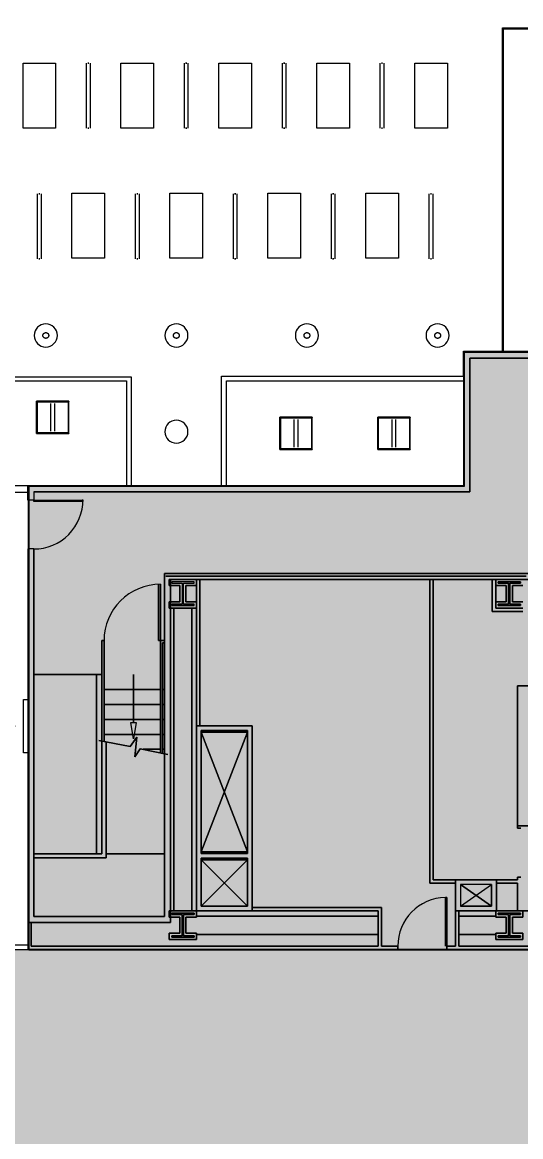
# Model space of a CAD drawing. Header units: inches. Extents: x 6512 to 15357, y -630 to 1499.
# Drawn here: x 13043 to 13409, y -187 to 633 of the extents above; entities that cross this region are included whole.
import ezdxf

# ---------------------------------------------------------------- set-up
doc = ezdxf.new("R2010")
doc.units = ezdxf.units.IN
doc.header["$MEASUREMENT"] = 0
for name, color, linetype, lineweight in [('A-ANNO-DIMS', 211, 'Continuous', 9), ('A-ANNO-DIMS-96', 211, 'Continuous', 9), ('A-CLNG', 13, 'Continuous', 18), ('A-DETL', 90, 'Continuous', 9), ('A-DETL-GENF', 92, 'Continuous', 18), ('A-DETL-THIN', 151, 'Continuous', 9), ('E-LITE-EQPM', 33, 'Continuous', 25), ('P-SANR-FIXT', 6, 'Continuous', 18)]:
    doc.layers.add(name, color=color, linetype=linetype, lineweight=lineweight)
doc.styles.add('Swis721 Lt BT_1', font='swissl.ttf', dxfattribs={"height": 8.514638})
doc.dimstyles.new('OTJ_-_3_32__Linear__1_2__Tolerance', dxfattribs={"dimscale": 12, "dimtxt": 9, "dimasz": 0.375, "dimexe": 0.75, "dimexo": 0.5, "dimgap": 0.5, "dimtad": 1, "dimdec": 1, "dimrnd": 0.5, "dimzin": 3, "dimdsep": 46, "dimlunit": 4, "dimtxsty": 'Swis721 Lt BT_1', "dimblk1": 'OBLIQUE', "dimblk2": 'OBLIQUE', "dimsah": 1, "dimcen": 0.09, "dimdle": 0.75, "dimazin": 0, "dimtfac": 1, "dimtdec": 4, "dimtix": 1, "dimtmove": 0, "dimatfit": 3, "dimfxl": 1, "dimtvp": 1, "dimfrac": 2, "dimtolj": 1, "dimtzin": 0, "dimarcsym": 2})

# ---------------------------------------------------------------- blocks, each defined once
blk = doc.blocks.new('Lighting-Fixture-Coronet-LS4-LED-ASM - LS4 LED ASM-5590678-3RD FLOOR RCP - NEW')
at = {"layer": 'E-LITE-EQPM', "lineweight": 9}
for p, q in [((-24, 0.42), (-24, -0.42)), ((-23.94, 1.53), (23.94, 1.53)), ((-23.94, -0.4), (-23.94, 0.4)), ((23.94, -0.4), (23.94, 0.4)), ((24, 0.42), (24, -0.42)), ((23.94, -1.53), (-23.94, -1.53))]:
    blk.add_line(p, q, dxfattribs=at)
blk = doc.blocks.new('Lighting-Fixture-Coronet-LS4-LED-ASM - LS4 LED ASM-5920856-3RD FLOOR RCP - NEW')
at = {"layer": 'E-LITE-EQPM', "lineweight": 9}
for p, q in [((-24, 0.42), (-24, -0.42)), ((-23.94, 1.53), (23.94, 1.53)), ((-23.94, -0.4), (-23.94, 0.4)), ((23.94, -0.4), (23.94, 0.4)), ((24, 0.42), (24, -0.42)), ((23.94, -1.53), (-23.94, -1.53))]:
    blk.add_line(p, q, dxfattribs=at)
blk = doc.blocks.new('Indoor_Alum_Lbay_Cooper_Lumark_EP_Enterprise_0001 - Indoor_Alum_Lbay_Cooper_Lumark_EP_Enterprise_0001-5756078-3RD FLOOR RCP - NEW')
at = {"layer": 'E-LITE-EQPM', "lineweight": 9, "flags": 128}
for points in [[(2.11, 0), (2.11, 0.08), (2.11, 0.17), (2.1, 0.25), (2.09, 0.34), (2.07, 0.42), (2.05, 0.5), (2.03, 0.58), (2.01, 0.67), (1.98, 0.74), (1.95, 0.82), (1.91, 0.9), (1.88, 0.98), (1.84, 1.05), (1.79, 1.12), (1.75, 1.19), (1.7, 1.26), (1.64, 1.33), (1.59, 1.39), (1.53, 1.46), (1.47, 1.52), (1.41, 1.57), (1.35, 1.63), (1.28, 1.68), (1.21, 1.73), (1.14, 1.78), (1.07, 1.82), (1, 1.86), (0.92, 1.9), (0.84, 1.94), (0.77, 1.97), (0.69, 2), (0.61, 2.03), (0.52, 2.05), (0.44, 2.07), (0.36, 2.08), (0.28, 2.1), (0.19, 2.11), (0.11, 2.11), (0.02, 2.11), (-0.06, 2.11), (-0.15, 2.11), (-0.23, 2.1), (-0.31, 2.09), (-0.4, 2.08), (-0.48, 2.06), (-0.56, 2.04), (-0.64, 2.01), (-0.72, 1.99), (-0.8, 1.96), (-0.88, 1.92), (-0.96, 1.89), (-1.03, 1.85), (-1.1, 1.8), (-1.18, 1.76), (-1.24, 1.71), (-1.31, 1.66), (-1.38, 1.6), (-1.44, 1.55), (-1.5, 1.49), (-1.56, 1.43), (-1.62, 1.36), (-1.67, 1.3), (-1.72, 1.23), (-1.77, 1.16), (-1.81, 1.09), (-1.85, 1.02), (-1.89, 0.94), (-1.93, 0.87), (-1.96, 0.79), (-1.99, 0.71), (-2.02, 0.63), (-2.04, 0.55), (-2.06, 0.46), (-2.08, 0.38), (-2.09, 0.3), (-2.1, 0.21), (-2.11, 0.13), (-2.11, 0.05), (-2.11, 0)], [(-2.11, 0), (-2.11, -0.08), (-2.11, -0.17), (-2.1, -0.25), (-2.09, -0.34), (-2.07, -0.42), (-2.05, -0.5), (-2.03, -0.58), (-2.01, -0.67), (-1.98, -0.74), (-1.95, -0.82), (-1.91, -0.9), (-1.88, -0.98), (-1.84, -1.05), (-1.79, -1.12), (-1.75, -1.19), (-1.7, -1.26), (-1.64, -1.33), (-1.59, -1.39), (-1.53, -1.46), (-1.47, -1.52), (-1.41, -1.57), (-1.35, -1.63), (-1.28, -1.68), (-1.21, -1.73), (-1.14, -1.78), (-1.07, -1.82), (-1, -1.86), (-0.92, -1.9), (-0.84, -1.94), (-0.77, -1.97), (-0.69, -2), (-0.61, -2.03), (-0.52, -2.05), (-0.44, -2.07), (-0.36, -2.08), (-0.28, -2.1), (-0.19, -2.11), (-0.11, -2.11), (-0.02, -2.11), (0.06, -2.11), (0.15, -2.11), (0.23, -2.1), (0.31, -2.09), (0.4, -2.08), (0.48, -2.06), (0.56, -2.04), (0.64, -2.01), (0.72, -1.99), (0.8, -1.96), (0.88, -1.92), (0.96, -1.89), (1.03, -1.85), (1.1, -1.8), (1.18, -1.76), (1.24, -1.71), (1.31, -1.66), (1.38, -1.6), (1.44, -1.55), (1.5, -1.49), (1.56, -1.43), (1.62, -1.36), (1.67, -1.3), (1.72, -1.23), (1.77, -1.16), (1.81, -1.09), (1.85, -1.02), (1.89, -0.94), (1.93, -0.87), (1.96, -0.79), (1.99, -0.71), (2.02, -0.63), (2.04, -0.55), (2.06, -0.46), (2.08, -0.38), (2.09, -0.3), (2.1, -0.21), (2.11, -0.13), (2.11, -0.05), (2.11, 0)]]:
    blk.add_lwpolyline(points, dxfattribs=at)
at = {"layer": 'E-LITE-EQPM', "lineweight": 9}
blk.add_circle((0, 0), 8.5, dxfattribs=at)
blk = doc.blocks.new('Lighting-Troffer-Cooper-Metalux-Encounter-22EN-24EN-LD2 - See Type Catalog-V7-3RD FLOOR RCP - NEW')
at = {"layer": 'E-LITE-EQPM', "lineweight": 9}
for p, q in [((-11.875, 11.84375), (-11.875, 11.59375)), ((11.875, 11.84375), (-11.875, 11.84375)), ((-11.875, 11.59375), (-11.46875, 11.59375)), ((-11.875, 11.59375), (-11.46875, 11.59375)), ((-11.875, 11.59375), (-11.875, -11.59375)), ((-11.46875, 11.59375), (-11.46875, 11.34375)), ((-11.46875, -11.59375), (-11.46875, 11.59375)), ((11.46875, 11.34375), (-11.46875, 11.34375)), ((-1.25, 10.21875), (-1.25, -10.21875)), ((1.25, -10.21875), (1.25, 10.21875)), ((11.46875, 11.34375), (11.46875, 11.59375)), ((11.46875, 11.59375), (11.875, 11.59375)), ((11.46875, 11.59375), (11.875, 11.59375)), ((11.46875, -11.59375), (11.46875, 11.59375)), ((11.875, 11.59375), (11.875, 11.84375)), ((11.875, 11.59375), (11.875, -11.59375)), ((-11.46875, -11.59375), (-11.875, -11.59375)), ((-11.875, -11.59375), (-11.875, -11.84375)), ((-11.46875, -11.59375), (-11.875, -11.59375)), ((-11.875, -11.84375), (11.875, -11.84375)), ((-11.46875, -11.34375), (11.46875, -11.34375)), ((-11.46875, -11.34375), (-11.46875, -11.59375)), ((11.46875, -11.59375), (11.46875, -11.34375)), ((11.875, -11.59375), (11.46875, -11.59375)), ((11.875, -11.59375), (11.46875, -11.59375)), ((11.875, -11.84375), (11.875, -11.59375))]:
    blk.add_line(p, q, dxfattribs=at)
blk = doc.blocks.new('Lighting-Wall-Philips_Day-Brite-Tableau-Symmetric - TAB3L-SYM-6044178-3RD FLOOR RCP - NEW')
at = {"layer": 'E-LITE-EQPM', "lineweight": 9}
for p, q in [((13043.48, 95.08), (13043.48, 134.52)), ((13043.48, 134.52), (13047.1, 134.52)), ((13047.1, 134.52), (13047.1, 95.08)), ((13047.1, 95.08), (13043.48, 95.08))]:
    blk.add_line(p, q, dxfattribs=at)
blk = doc.blocks.new('Indoor_Alum_Lbay_Cooper_Lumark_EP_Enterprise_0001 - Indoor_Alum_Lbay_Cooper_Lumark_EP_Enterprise_0001-V22-3RD FLOOR RCP - NEW')
at = {"layer": 'E-LITE-EQPM', "lineweight": 9}
blk.add_circle((0, 0), 8.5, dxfattribs=at)
blk = doc.blocks.new('2941 Fairview Park_Clean for Revit_dwg-4584220-3RD FLOOR RCP - NEW')
at = {"layer": 'P-SANR-FIXT', "lineweight": 9}
blk.add_hatch(color=256, dxfattribs=at).paths.add_polyline_path([(13124.48, 105.48), (13122.48, 117.48), (13126.48, 117.48)], flags=0)
blk.add_hatch(color=256, dxfattribs=at).paths.add_polyline_path([(13124.48, 105.48), (13122.48, 117.48), (13126.48, 117.48)], flags=0)
for p, q in [((13124.48, 105.48), (13122.48, 117.48)), ((13122.48, 117.48), (13126.48, 117.48)), ((13124.48, 105.48), (13122.48, 117.48)), ((13122.48, 117.48), (13126.48, 117.48)), ((13126.48, 117.48), (13124.48, 105.48)), ((13126.48, 117.48), (13124.48, 105.48))]:
    blk.add_line(p, q, dxfattribs=at)
at = {"layer": 'P-SANR-FIXT', "lineweight": 9, "flags": 128}
for points in [[(13046.73, 245.29), (13046.73, -29.7), (13151.73, -29.7), (13046.73, -29.7), (13046.73, -49.7), (13659.23, -49.7)], [(13629.23, 390.3), (13367.23, 390.3), (13367.23, 291.8), (13046.73, 291.8), (13046.73, 287.3), (13046.73, 291.8), (13057.23, 291.8), (13367.23, 291.8), (13367.23, 390.3), (13629.23, 390.3)], [(13624.73, 385.8), (13371.73, 385.8), (13371.73, 287.3), (13093.24, 287.3), (13051.23, 287.3), (13051.23, 281.3), (13046.73, 281.3), (13046.73, 287.3)], [(13051.23, 287.3), (13093.24, 287.3), (13371.73, 287.3), (13371.73, 385.8), (13624.73, 385.8)], [(13629.23, 390.3), (13367.23, 390.3), (13367.23, 291.8), (13057.23, 291.8), (13046.73, 291.8), (13046.73, 287.3), (13046.73, 291.8), (13367.23, 291.8), (13367.23, 390.3), (13629.23, 390.3)], [(13659.23, -49.7), (13046.73, -49.7)], [(13051.23, 245.29), (13046.73, 245.29), (13046.73, -29.7), (13046.73, -49.7), (13148.23, -49.7), (13318.73, -49.7), (13318.73, -47.2), (13306.73, -47.2), (13306.73, -18.7), (13211.73, -18.7), (13306.73, -18.7), (13306.73, -47.2), (13318.73, -47.2), (13318.73, -49.7), (13148.23, -49.7), (13046.73, -49.7)], [(13413.23, 225.3), (13325.73, 225.3), (13148.23, 225.3), (13325.73, 225.3), (13413.23, 225.3)], [(13410.73, 199.3), (13388.23, 199.3), (13388.23, 222.8), (13344.73, 222.8), (13344.73, 1.8), (13344.73, 222.8), (13388.23, 222.8), (13388.23, 199.3), (13410.73, 199.3)], [(13410.73, 201.8), (13390.73, 201.8), (13410.73, 201.8)], [(13410.73, 206.3), (13402.98, 206.3), (13402.98, 218.3), (13410.73, 218.3), (13402.98, 218.3), (13402.98, 206.3), (13410.73, 206.3)], [(13410.73, 201.8), (13390.73, 201.8), (13410.73, 201.8)], [(13410.73, 222.8), (13390.73, 222.8), (13390.73, 218.3), (13398.48, 218.3), (13390.73, 218.3), (13390.73, 222.8), (13410.73, 222.8), (13390.73, 222.8), (13390.73, 201.8), (13390.73, 206.3), (13398.48, 206.3), (13398.48, 218.3), (13398.48, 206.3), (13390.73, 206.3), (13390.73, 201.8), (13390.73, 222.8), (13410.73, 222.8)], [(13483.73, 144.55), (13406.73, 144.55), (13406.73, 41.55), (13483.73, 41.55)], [(13483.73, 41.55), (13406.73, 41.55), (13406.73, 39.67), (13409.23, 39.67)], [(13409.23, 39.67), (13406.73, 39.67), (13406.73, 41.55), (13406.73, 144.55), (13483.73, 144.55)], [(13168.98, 203.55), (13168.98, 204.55), (13161.23, 204.55), (13161.23, 220.05), (13168.98, 220.05), (13168.98, 221.05), (13152.48, 221.05), (13152.48, 220.05), (13160.23, 220.05), (13160.23, 204.55), (13152.48, 204.55), (13152.48, 203.55), (13168.98, 203.55), (13152.48, 203.55), (13152.48, 204.55)], [(13168.98, 203.55), (13168.98, 204.55), (13161.23, 204.55), (13161.23, 220.05), (13168.98, 220.05), (13168.98, 221.05), (13152.48, 221.05), (13152.48, 220.05), (13160.23, 220.05), (13160.23, 204.55), (13152.48, 204.55)], [(13211.73, -21.2), (13304.23, -21.2), (13304.23, -47.2), (13150.73, -47.2), (13049.23, -47.2), (13049.23, -29.7), (13049.23, -47.2), (13150.73, -47.2), (13304.23, -47.2), (13304.23, -21.2), (13211.73, -21.2), (13211.73, 21.05)], [(13211.73, 21.05), (13211.73, -21.2), (13170.73, -21.2), (13170.73, 21.05), (13170.73, -21.2), (13150.73, -21.2), (13150.73, -25.7), (13158.48, -25.7), (13158.48, -37.7), (13150.73, -37.7), (13150.73, -42.2), (13170.73, -42.2), (13170.73, -37.7), (13162.98, -37.7), (13162.98, -25.7), (13170.73, -25.7), (13170.73, -21.2), (13170.73, -25.7), (13162.98, -25.7), (13162.98, -37.7), (13170.73, -37.7), (13170.73, -42.2), (13150.73, -42.2), (13150.73, -37.7), (13158.48, -37.7), (13158.48, -25.7), (13150.73, -25.7), (13150.73, -21.2), (13170.73, -21.2), (13211.73, -21.2)]]:
    blk.add_lwpolyline(points, dxfattribs=at)
for points in [[(13051.23, 281.3), (13087.23, 281.3), (13087.23, 280.3), (13051.23, 280.3), (13051.23, 281.3), (13087.23, 281.3), (13087.23, 280.3), (13051.23, 280.3)], [(13465.72, 227.3), (13465.72, 229.8), (13465.72, 227.3), (13431.73, 227.3), (13147.23, 227.3), (13147.23, -25.2), (13051.23, -25.2), (13051.23, 245.29), (13051.23, -25.2), (13147.23, -25.2), (13147.23, 227.3), (13431.73, 227.3)], [(13150.73, 206.3), (13158.48, 206.3), (13158.48, 218.3), (13150.73, 218.3), (13150.73, 222.8), (13170.73, 222.8), (13170.73, 115.05), (13170.73, 17.55), (13170.73, 115.05), (13170.73, 222.8), (13150.73, 222.8), (13150.73, 218.3), (13158.48, 218.3), (13158.48, 206.3)], [(13170.73, 218.3), (13170.73, 222.8), (13150.73, 222.8), (13170.73, 222.8), (13170.73, 218.3), (13162.98, 218.3), (13162.98, 206.3), (13162.98, 218.3)], [(13151.73, 222.8), (13436.23, 222.8), (13151.73, 222.8), (13151.73, -29.7)], [(13173.23, 115.05), (13173.23, 222.8), (13211.73, 222.8), (13342.23, 222.8), (13342.23, -0.7), (13361.23, -0.7), (13342.23, -0.7), (13342.23, 222.8), (13211.73, 222.8), (13173.23, 222.8)], [(13144.23, 95.17), (13144.23, 177.8), (13142.73, 177.8), (13142.73, 219.3), (13142.73, 177.8), (13144.23, 177.8), (13144.23, 219.3), (13144.23, 177.8), (13147.23, 177.8), (13144.23, 177.8)], [(13342.23, 180.78), (13342.23, 216.3)], [(13344.73, 216.8), (13344.73, 180.78)], [(13392.48, 204.55), (13392.48, 203.55), (13408.98, 203.55), (13408.98, 204.55), (13401.23, 204.55), (13401.23, 220.05), (13408.98, 220.05), (13408.98, 221.05), (13392.48, 221.05), (13392.48, 220.05), (13400.23, 220.05), (13400.23, 204.55), (13392.48, 204.55), (13400.23, 204.55), (13400.23, 220.05), (13392.48, 220.05), (13392.48, 221.05), (13408.98, 221.05), (13408.98, 220.05), (13401.23, 220.05), (13401.23, 204.55), (13408.98, 204.55), (13408.98, 203.55), (13392.48, 203.55)], [(13150.73, 206.3), (13150.73, 201.8), (13170.73, 201.8), (13170.73, 206.3), (13162.98, 206.3), (13170.73, 206.3), (13170.73, 201.8), (13150.73, 201.8)], [(13154.04, -21.2), (13154.04, 201.8)], [(13167.42, -21.2), (13167.42, 201.8)], [(13051.23, 20.8), (13101.23, 20.8), (13101.23, 103.7), (13101.23, 177.8), (13101.23, 103.7), (13101.23, 20.8)], [(13101.23, 177.8), (13102.73, 177.8), (13102.73, 103.46), (13102.73, 177.8)], [(13145.73, 176.3), (13147.23, 176.3), (13145.73, 176.3), (13145.73, 94.86)], [(13051.23, 152.8), (13101.23, 152.8)], [(13097.23, 20.8), (13097.23, 152.8)], [(13124.48, 152.8), (13124.48, 117.48)], [(13102.73, 141.8), (13144.23, 141.8)], [(13145.73, 141.8), (13147.23, 141.8)], [(13102.73, 130.8), (13144.23, 130.8)], [(13145.73, 130.8), (13147.23, 130.8)], [(13102.73, 119.8), (13144.23, 119.8)], [(13145.73, 119.8), (13147.23, 119.8)], [(13211.73, 115.05), (13170.73, 115.05), (13211.73, 115.05), (13211.73, 17.55)], [(13126.97, 106.76), (13121.92, 99.81), (13099.01, 104.16), (13121.92, 99.81)], [(13102.73, 108.8), (13144.23, 108.8)], [(13149.62, 94.05), (13129.38, 98.26), (13125.3, 92.35), (13126.97, 106.76), (13125.3, 92.35), (13129.38, 98.26)], [(13145.73, 108.8), (13147.23, 108.8)], [(13174.23, 111.6), (13174.23, 21.05), (13208.23, 21.05), (13208.23, 111.6), (13174.23, 111.6), (13208.23, 111.6), (13208.23, 21.05), (13174.23, 21.05)], [(13174.23, 22.3), (13208.23, 22.3), (13174.23, 110.3), (13208.23, 22.3)], [(13174.23, 110.3), (13208.23, 110.3), (13174.23, 22.3), (13208.23, 110.3)], [(13051.23, 17.8), (13104.23, 17.8), (13104.23, 103.17), (13104.23, 17.8)], [(13131.59, 97.8), (13144.23, 97.8)], [(13145.73, 97.8), (13147.23, 97.8)], [(13406.73, -0.7), (13391.23, -0.7), (13406.73, -0.7), (13406.73, -21.2), (13537.23, -21.2), (13537.23, 41.55), (13537.23, -21.2), (13406.73, -21.2)], [(13104.23, 20.8), (13147.23, 20.8)], [(13174.23, 17.55), (13208.23, 17.55), (13208.23, -17.7), (13174.23, 16.3), (13208.23, 16.3), (13174.23, -17.7), (13208.23, -17.7), (13174.23, -17.7), (13174.23, 17.55), (13174.23, -17.7), (13208.23, 16.3), (13174.23, 16.3), (13208.23, -17.7), (13208.23, 17.55)], [(13344.73, 1.8), (13361.23, 1.8), (13361.23, -21.2), (13391.23, -21.2), (13391.23, 1.8), (13361.23, 1.8), (13391.23, 1.8), (13391.23, -21.2), (13361.23, -21.2), (13361.23, 1.8)], [(13406.73, 1.8), (13391.23, 1.8), (13406.73, 1.8), (13406.73, 3.67), (13409.23, 3.67), (13406.73, 3.67)], [(13364.73, -1.7), (13364.73, -17.7), (13387.73, -17.7), (13364.73, -1.7), (13364.73, -17.7), (13387.73, -1.7), (13387.73, -17.7), (13387.73, -1.7), (13364.73, -1.7), (13387.73, -17.7), (13364.73, -17.7), (13387.73, -1.7)], [(13353.73, -11.2), (13353.73, -47.2), (13353.73, -11.2), (13354.73, -11.2), (13354.73, -47.2), (13354.73, -49.7), (13354.73, -47.2), (13361.23, -47.2), (13361.23, -21.2), (13361.23, -47.2), (13354.73, -47.2), (13354.73, -11.2)], [(13152.48, -39.45), (13152.48, -40.45), (13168.98, -40.45), (13152.48, -40.45), (13152.48, -39.45), (13160.23, -39.45), (13160.23, -23.95), (13152.48, -23.95), (13152.48, -22.95), (13152.48, -23.95), (13160.23, -23.95), (13160.23, -39.45)], [(13168.98, -22.95), (13168.98, -23.95), (13161.23, -23.95), (13161.23, -39.45), (13168.98, -39.45), (13168.98, -40.45), (13168.98, -39.45), (13161.23, -39.45), (13161.23, -23.95), (13168.98, -23.95), (13168.98, -22.95), (13152.48, -22.95)], [(13363.73, -47.2), (13363.73, -21.2), (13363.73, -47.2), (13656.73, -47.2), (13656.73, -21.22), (13656.73, -47.2)], [(13402.98, -37.7), (13410.73, -37.7), (13410.73, -42.2), (13390.73, -42.2), (13390.73, -37.7), (13398.48, -37.7), (13398.48, -25.7), (13398.48, -37.7), (13390.73, -37.7), (13390.73, -42.2), (13410.73, -42.2), (13410.73, -37.7), (13402.98, -37.7), (13402.98, -25.7), (13410.73, -25.7), (13410.73, -21.2), (13410.73, -25.7), (13402.98, -25.7)], [(13410.73, -21.2), (13390.73, -21.2), (13390.73, -25.7), (13398.48, -25.7), (13390.73, -25.7), (13390.73, -21.2)], [(13392.48, -39.45), (13400.23, -39.45), (13400.23, -23.95), (13392.48, -23.95), (13392.48, -22.95), (13392.48, -23.95), (13400.23, -23.95), (13400.23, -39.45)], [(13408.98, -22.95), (13408.98, -23.95), (13401.23, -23.95), (13401.23, -39.45), (13408.98, -39.45), (13408.98, -40.45), (13392.48, -40.45), (13392.48, -39.45), (13392.48, -40.45), (13408.98, -40.45), (13408.98, -39.45), (13401.23, -39.45), (13401.23, -23.95), (13408.98, -23.95), (13408.98, -22.95), (13392.48, -22.95)], [(13304.23, -24.95), (13170.73, -24.95)], [(13390.73, -24.95), (13363.73, -24.95)], [(13304.23, -38.45), (13170.73, -38.45)], [(13390.73, -38.45), (13363.73, -38.45)], [(13354.73, -49.7), (13634.73, -49.7), (13634.73, -47.2), (13634.73, -49.7)]]:
    blk.add_lwpolyline(points, close=True, dxfattribs=at)
at = {"layer": 'P-SANR-FIXT', "lineweight": 9}
for centre, radius, start, end in [((13880.73, 90.3), 1409, 90.02649, 208.7222), ((13880.73, 90.3), 1409, 90.02649, 208.7222), ((13880.73, 90.3), 1401.94, 89.9795, 208.7236), ((13880.73, 90.3), 1401.94, 89.9795, 208.7236), ((13051.23, 281.25), 35.96, 270, 0.54759), ((13051.23, 281.25), 35.96, 270, 0.54759), ((13144.23, 177.8), 41.5, 90, 180), ((13144.23, 177.8), 41.5, 90, 180), ((13354.73, -47.2), 36.01, 91.59114, 180), ((13354.73, -47.2), 36.01, 91.59114, 180)]:
    blk.add_arc(centre, radius, start, end, dxfattribs=at)
blk = doc.blocks.new('DIMBLOCK1-3RD FLOOR RCP - NEW')
at = {"layer": 'A-ANNO-DIMS-96'}
for p, q in [((13012.35, 222.8), (13035.66, 222.8)), ((13026.66, 222.8), (13012.35, 222.8)), ((13026.66, 222.8), (13026.66, 105.8)), ((13037.48, 114.8), (13017.66, 114.8)), ((13026.66, 114.8), (13037.48, 114.8))]:
    blk.add_line(p, q, dxfattribs=at)
at = {"layer": 'A-ANNO-DIMS-96', "lineweight": 50}
for p, q in [((13026.66, 222.8), (13024.41, 225.05)), ((13026.66, 222.8), (13028.91, 220.55)), ((13026.66, 114.8), (13024.41, 117.05)), ((13026.66, 114.8), (13028.91, 112.55))]:
    blk.add_line(p, q, dxfattribs=at)
at = {"layer": 'A-ANNO-DIMS-96', "color": 0, "insert": (13009.29, 155.01), "char_height": 8.515, "width": 33.0857, "attachment_point": 1, "rotation": 90, "line_spacing_factor": 1.00667, "style": 'Swis721 Lt BT_1'}
blk.add_mtext('9\' - 0"', dxfattribs=at)
blk = doc.blocks.new('_Oblique')
at = {"color": 0, "linetype": 'ByBlock', "lineweight": -2}
blk.add_line((-0.5, -0.5), (0.5, 0.5), dxfattribs=at)

msp = doc.modelspace()

# ---------------------------------------------------------------- hatches: boundary and pattern name
at = {"layer": 'A-DETL-GENF'}
for points in [[(13047.55, -49.83), (13659.55, -49.83), (13659.55, -8.85), (13772.55, -8.85), (13772.55, -49.83), (13988.55, -49.83), (13988.55, 225.17), (13772.55, 225.17), (13772.55, 184.42), (13658.55, 184.42), (13658.55, 227.17), (13470.55, 227.17), (13470.55, 286.42), (13694.04, 286.42), (13694.04, 390.42), (13367.55, 390.42), (13367.55, 291.17), (13047.55, 291.17), (13047.55, 102.3)], [(12714.38, -523.83), (13652.55, -523.83), (13652.55, -404.32), (13672.55, -404.32), (13672.55, -187.82), (13654.55, -187.82), (13654.55, -145.18), (14914.55, -145.18), (14914.55, -50.2), (14527.55, -50.2), (14527.55, -31.83), (14467.55, -31.83), (14467.55, -49.83), (13772.55, -49.83), (13772.55, -8.85), (13659.55, -8.85), (13659.55, -49.83), (12508.41, -49.83), (12505.64, -49.53), (12502.95, -48.82), (12500.4, -47.73), (12498.03, -46.26), (12495.91, -44.46), (12494.08, -42.37), (12492.58, -40.02), (12491.45, -37.48), (12490.7, -34.8), (12484.69, -34.8), (12487.16, -59.9), (12490.09, -84.96), (12493.47, -109.95), (12497.29, -134.88), (12501.56, -159.74), (12506.28, -184.52), (12511.45, -209.21), (12517.24, -234.54), (12523.1, -258.29), (12529.59, -282.66), (12536.52, -306.91), (12543.88, -331.04), (12551.67, -355.03), (12559.89, -378.87), (12568.55, -402.57), (12577.62, -426.1), (12587.12, -449.47), (12597.04, -472.66), (12608.38, -497.81), (12618.11, -518.49), (12619.32, -516.39), (12618.49, -513.62), (12618.11, -510.66), (12618.19, -507.86), (12618.74, -505.02), (12619.73, -502.31), (12621.15, -499.78), (12622.95, -497.52), (12625.09, -495.58), (12627.52, -494), (12630.16, -492.83), (12632.96, -492.1), (12635.84, -491.83), (12638.73, -492.02), (12641.54, -492.68), (12644.22, -493.77), (12646.69, -495.28), (12648.88, -497.17), (12650.74, -499.38), (12652.23, -501.86), (12653.29, -504.55), (12653.92, -507.37), (12654.08, -510.26), (12669.05, -510.26), (12669.05, -497.81), (12693.05, -497.81), (12693.05, -523.83), (12712.81, -523.83)]]:
    msp.add_hatch(color=10, dxfattribs=at).paths.add_polyline_path(points, flags=0)

# ---------------------------------------------------------------- linework, layer by layer
at = {"layer": 'A-CLNG', "lineweight": 13}
for p, q in [((13395.85, 390.98), (13395.85, 628.98)), ((13395.85, 628.98), (13833.44, 628.98)), ((13396.35, 628.34), (13589.68, 628.34)), ((13396.35, 390.8), (13396.35, 628.34)), ((13043.17, 603.08), (13067.17, 603.08)), ((13043.17, 555.08), (13043.17, 603.08)), ((13067.17, 603.08), (13067.17, 555.08)), ((13115.17, 603.08), (13139.17, 603.08)), ((13115.17, 555.08), (13115.17, 603.08)), ((13139.17, 603.08), (13139.17, 555.08)), ((13187.17, 603.08), (13211.17, 603.08)), ((13187.17, 555.08), (13187.17, 603.08)), ((13211.17, 603.08), (13211.17, 555.08)), ((13259.17, 603.08), (13283.17, 603.08)), ((13259.17, 555.08), (13259.17, 603.08)), ((13283.17, 603.08), (13283.17, 555.08)), ((13331.17, 603.08), (13355.17, 603.08)), ((13331.17, 555.08), (13331.17, 603.08)), ((13355.17, 603.08), (13355.17, 555.08)), ((13067.17, 555.08), (13043.17, 555.08)), ((13139.17, 555.08), (13115.17, 555.08)), ((13211.17, 555.08), (13187.17, 555.08)), ((13283.17, 555.08), (13259.17, 555.08)), ((13355.17, 555.08), (13331.17, 555.08)), ((13079.17, 507.3), (13103.17, 507.3)), ((13079.17, 459.3), (13079.17, 507.3)), ((13103.17, 507.3), (13103.17, 459.3)), ((13151.17, 507.3), (13175.17, 507.3)), ((13151.17, 459.3), (13151.17, 507.3)), ((13175.17, 507.3), (13175.17, 459.3)), ((13223.17, 507.3), (13247.17, 507.3)), ((13223.17, 459.3), (13223.17, 507.3)), ((13247.17, 507.3), (13247.17, 459.3)), ((13295.17, 507.3), (13319.17, 507.3)), ((13295.17, 459.3), (13295.17, 507.3)), ((13319.17, 507.3), (13319.17, 459.3)), ((13103.17, 459.3), (13079.17, 459.3)), ((13175.17, 459.3), (13151.17, 459.3)), ((13247.17, 459.3), (13223.17, 459.3)), ((13319.17, 459.3), (13295.17, 459.3)), ((13367.1, 372.48), (13367.1, 390.98)), ((13367.1, 390.98), (13395.85, 390.98)), ((13589.68, 390.8), (13396.35, 390.8)), ((12929.27, 371.98), (13122.78, 371.98)), ((13122.78, 371.98), (13122.78, 291.98)), ((13189.17, 291.98), (13189.17, 372.48)), ((13189.17, 372.48), (13367.1, 372.48)), ((12933.4, 368.98), (13119.17, 368.98)), ((13119.17, 368.98), (13119.17, 291.8)), ((13192.67, 368.98), (13367.1, 368.98)), ((13192.67, 291.8), (13192.67, 368.98)), ((13367.1, 368.98), (13367.1, 291.8)), ((13076.84, 354.02), (13053.09, 354.02)), ((13053.09, 354.02), (13053.09, 330.33)), ((13076.84, 330.33), (13076.84, 354.02)), ((13255.76, 342.23), (13232.01, 342.23)), ((13232.01, 342.23), (13232.01, 318.54)), ((13255.76, 318.54), (13255.76, 342.23)), ((13327.76, 342.23), (13304.01, 342.23)), ((13304.01, 342.23), (13304.01, 318.54)), ((13327.76, 318.54), (13327.76, 342.23)), ((13053.09, 330.33), (13076.84, 330.33)), ((13232.01, 318.54), (13255.76, 318.54)), ((13304.01, 318.54), (13327.76, 318.54)), ((13119.17, 291.8), (12997.73, 291.8)), ((13122.78, 291.98), (13189.17, 291.98)), ((13367.1, 291.8), (13192.67, 291.8)), ((13047.1, 286.8), (13002.73, 286.8)), ((13047.1, -46.2), (13047.1, 286.8)), ((12986.92, -46.2), (13047.1, -46.2))]:
    msp.add_line(p, q, dxfattribs=at)
for centre, radius, start, end in [((13884.9, 80.65), 1403.68, 70.70864, 184.55218), ((13884.9, 80.65), 1376.68, 70.31484, 184.2637), ((13892.24, 70.68), 1217.26, 87.45779, 165.66895)]:
    msp.add_arc(centre, radius, start, end, dxfattribs=at)
at = {"layer": 'A-DETL', "lineweight": 20}
msp.add_arc((13886.89, 85.18), 1259.94, 69.18949, 179.68988, dxfattribs=at)
at = {"layer": 'A-DETL-THIN'}
for p, q in [((13694.04, 390.42), (13367.55, 390.42)), ((13367.55, 390.42), (13367.55, 291.17)), ((13367.55, 291.17), (13047.55, 291.17)), ((13047.55, 291.17), (13047.55, -49.83)), ((13659.55, -49.83), (12508.41, -49.83)), ((13047.55, -49.83), (13659.55, -49.83))]:
    msp.add_line(p, q, dxfattribs=at)

# ---------------------------------------------------------------- block references
at = {"color": 9, "lineweight": 9}
msp.add_blockref('2941 Fairview Park_Clean for Revit_dwg-4584220-3RD FLOOR RCP - NEW', (0, 0), dxfattribs=at)
at = {"layer": 'E-LITE-EQPM', "lineweight": 9, "extrusion": (0, 0, -1)}
for name, p, rotation in [('Lighting-Fixture-Coronet-LS4-LED-ASM - LS4 LED ASM-5590678-3RD FLOOR RCP - NEW', (-13091.17, 579.08), 90.00000000000014), ('Lighting-Fixture-Coronet-LS4-LED-ASM - LS4 LED ASM-5590678-3RD FLOOR RCP - NEW', (-13163.17, 579.08), 90.00000000000014), ('Lighting-Fixture-Coronet-LS4-LED-ASM - LS4 LED ASM-5590678-3RD FLOOR RCP - NEW', (-13235.17, 579.08), 90.00000000000014), ('Lighting-Fixture-Coronet-LS4-LED-ASM - LS4 LED ASM-5590678-3RD FLOOR RCP - NEW', (-13307.17, 579.08), 90.00000000000014), ('Lighting-Fixture-Coronet-LS4-LED-ASM - LS4 LED ASM-5590678-3RD FLOOR RCP - NEW', (-13055.17, 482.87), 90.00000000000014), ('Lighting-Fixture-Coronet-LS4-LED-ASM - LS4 LED ASM-5920856-3RD FLOOR RCP - NEW', (-13127.17, 482.87), 89.99999999999987), ('Lighting-Fixture-Coronet-LS4-LED-ASM - LS4 LED ASM-5590678-3RD FLOOR RCP - NEW', (-13199.17, 482.87), 90.00000000000014), ('Lighting-Fixture-Coronet-LS4-LED-ASM - LS4 LED ASM-5590678-3RD FLOOR RCP - NEW', (-13271.17, 482.87), 90.00000000000014), ('Lighting-Fixture-Coronet-LS4-LED-ASM - LS4 LED ASM-5920856-3RD FLOOR RCP - NEW', (-13343.17, 482.87), 89.99999999999987), ('Indoor_Alum_Lbay_Cooper_Lumark_EP_Enterprise_0001 - Indoor_Alum_Lbay_Cooper_Lumark_EP_Enterprise_0001-5756078-3RD FLOOR RCP - NEW', (-13059.92, 402.48), 180), ('Indoor_Alum_Lbay_Cooper_Lumark_EP_Enterprise_0001 - Indoor_Alum_Lbay_Cooper_Lumark_EP_Enterprise_0001-5756078-3RD FLOOR RCP - NEW', (-13155.92, 402.48), 180), ('Indoor_Alum_Lbay_Cooper_Lumark_EP_Enterprise_0001 - Indoor_Alum_Lbay_Cooper_Lumark_EP_Enterprise_0001-5756078-3RD FLOOR RCP - NEW', (-13251.92, 402.48), 180), ('Indoor_Alum_Lbay_Cooper_Lumark_EP_Enterprise_0001 - Indoor_Alum_Lbay_Cooper_Lumark_EP_Enterprise_0001-5756078-3RD FLOOR RCP - NEW', (-13348.04, 402.48), 180), ('Lighting-Troffer-Cooper-Metalux-Encounter-22EN-24EN-LD2 - See Type Catalog-V7-3RD FLOOR RCP - NEW', (-13064.96, 342.17), 180), ('Indoor_Alum_Lbay_Cooper_Lumark_EP_Enterprise_0001 - Indoor_Alum_Lbay_Cooper_Lumark_EP_Enterprise_0001-V22-3RD FLOOR RCP - NEW', (-13155.92, 331.65), 180), ('Lighting-Troffer-Cooper-Metalux-Encounter-22EN-24EN-LD2 - See Type Catalog-V7-3RD FLOOR RCP - NEW', (-13243.89, 330.39), 180), ('Lighting-Troffer-Cooper-Metalux-Encounter-22EN-24EN-LD2 - See Type Catalog-V7-3RD FLOOR RCP - NEW', (-13315.89, 330.39), 180)]:
    msp.add_blockref(name, p, dxfattribs=dict(at, rotation=rotation))
at = {"layer": 'E-LITE-EQPM', "lineweight": 9}
msp.add_blockref('Lighting-Wall-Philips_Day-Brite-Tableau-Symmetric - TAB3L-SYM-6044178-3RD FLOOR RCP - NEW', (0, 0), dxfattribs=at)

# ---------------------------------------------------------------- dimensions: what is measured, and where the dimension line sits
at = {"layer": 'A-ANNO-DIMS'}
dim = msp.add_linear_dim(base=(13026.66, 114.8), p1=(13006.35, 222.8), p2=(13043.48, 114.8), angle=90, dimstyle='OTJ_-_3_32__Linear__1_2__Tolerance', override={"dimpost": '<>', "dimfxl": 114.202477}, dxfattribs=at)
dim.commit()
dim.dimension.update_dxf_attribs({"geometry": 'DIMBLOCK1-3RD FLOOR RCP - NEW', "text_midpoint": (13016.28, 168.8)})

doc.saveas('drawing.dxf')
